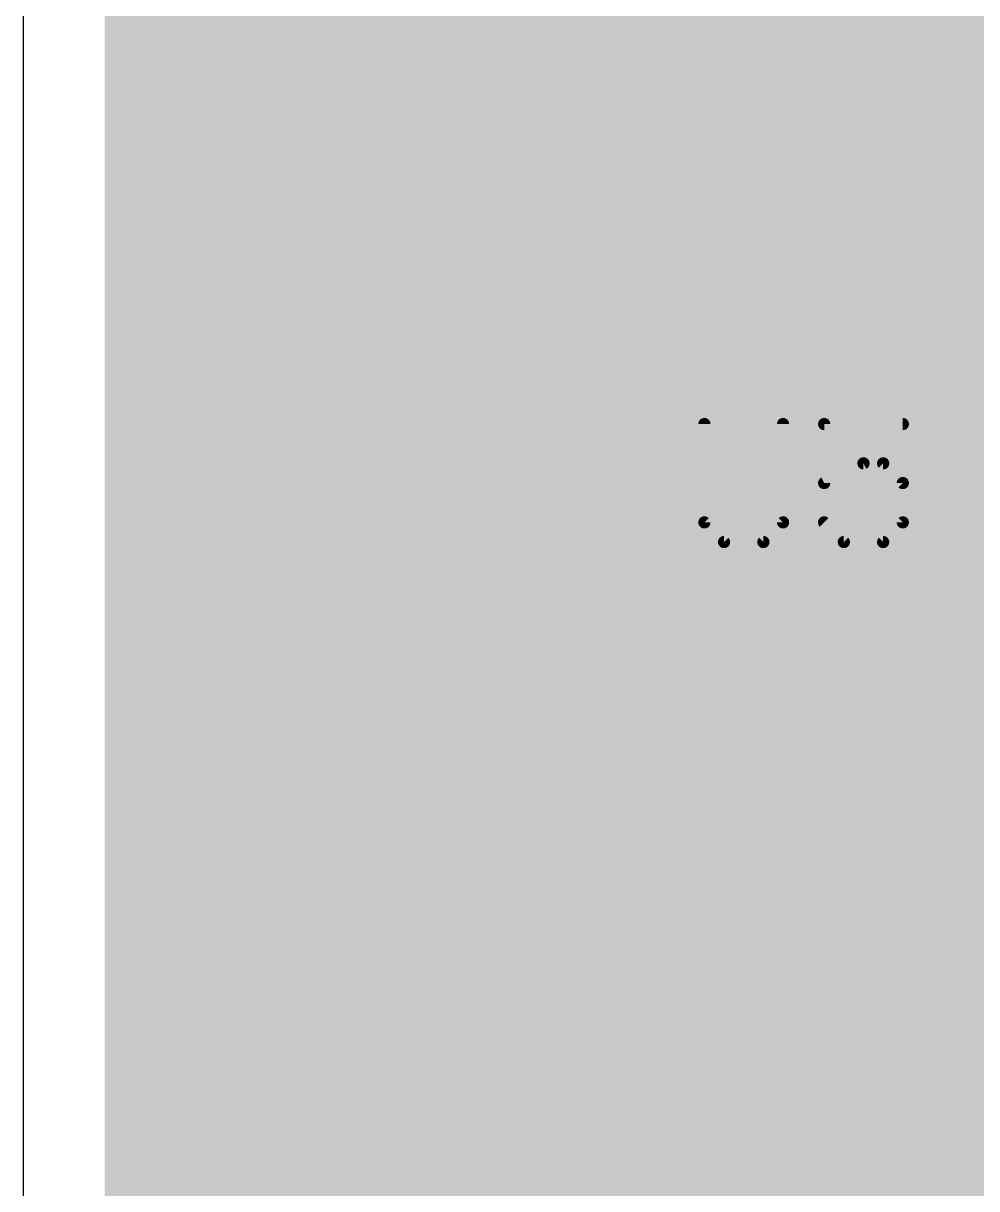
# Model space of a CAD drawing. Extents: x 0 to 1.9, y 0 to 1.15.
# Drawn here: x 0 to 0.2346, y 0.458 to 0.7448 of the extents above; entities that cross this region are included whole.
import ezdxf

# ---------------------------------------------------------------- set-up
doc = ezdxf.new("R2010")
doc.units = 0
for name, color, linetype in [('1', 22, 'CONTINUOUS'), ('16', 175, 'CONTINUOUS'), ('20', 7, 'CONTINUOUS'), ('21', 253, 'CONTINUOUS'), ('22', 253, 'CONTINUOUS'), ('25', 253, 'CONTINUOUS'), ('32', 253, 'CONTINUOUS')]:
    doc.layers.add(name, color=color, linetype=linetype)

# ---------------------------------------------------------------- blocks, each defined once
blk = doc.blocks.new('RECT')
blk.add_solid([(-0.5, -0.5), (0.5, -0.5), (-0.5, 0.5), (0.5, 0.5)])

msp = doc.modelspace()

# ---------------------------------------------------------------- linework, layer by layer
at = {"layer": '1', "const_width": 0.016}
for points in [[(0.028, 0.028), (0.028, 1.122)], [(0.028, 0.752), (0.481472, 0.752)], [(0.028, 0.736), (0.481472, 0.736)], [(0.028, 0.72), (0.497184, 0.72)], [(0.028, 0.704), (0.491189, 0.704)], [(0.028, 0.688), (0.493374, 0.688)], [(0.028, 0.672), (0.505184, 0.672)], [(0.028, 0.656), (0.628, 0.656)], [(0.028, 0.64), (0.628, 0.64)], [(0.028, 0.624), (0.628, 0.624)], [(0.028, 0.608), (0.622684, 0.608)], [(0.028, 0.592), (0.616189, 0.592)], [(0.028, 0.576), (0.618167, 0.576)], [(0.028, 0.56), (0.628, 0.56)], [(0.028, 0.544), (0.628, 0.544)], [(0.028, 0.528), (0.628, 0.528)], [(0.028, 0.512), (0.628, 0.512)], [(0.028, 0.496), (0.628, 0.496)], [(0.028, 0.48), (0.509074, 0.48)], [(0.028, 0.464), (0.494202, 0.464)]]:
    msp.add_lwpolyline(points, dxfattribs=at)
at = {"layer": '1', "const_width": 0.008}
for points in [[(0.028, 0.756, 1), (0.028, 0.748)], [(0.028, 0.74, 1), (0.028, 0.732)], [(0.028, 0.724, 1), (0.028, 0.716)], [(0.028, 0.708, 1), (0.028, 0.7)], [(0.028, 0.692, 1), (0.028, 0.684)], [(0.028, 0.676, 1), (0.028, 0.668)], [(0.028, 0.66, 1), (0.028, 0.652)], [(0.028, 0.644, 1), (0.028, 0.636)], [(0.028, 0.628, 1), (0.028, 0.62)], [(0.028, 0.612, 1), (0.028, 0.604)], [(0.028, 0.596, 1), (0.028, 0.588)], [(0.028, 0.58, 1), (0.028, 0.572)], [(0.028, 0.564, 1), (0.028, 0.556)], [(0.028, 0.548, 1), (0.028, 0.54)], [(0.028, 0.532, 1), (0.028, 0.524)], [(0.028, 0.516, 1), (0.028, 0.508)], [(0.028, 0.5, 1), (0.028, 0.492)], [(0.028, 0.484, 1), (0.028, 0.476)], [(0.028, 0.468, 1), (0.028, 0.46)]]:
    msp.add_lwpolyline(points, format="xyb", dxfattribs=at)
at = {"layer": '16', "const_width": 0.016}
for points in [[(0.028, 0.028), (0.028, 1.122)], [(0.028, 0.752), (0.405252, 0.752)], [(0.028, 0.736), (0.416184, 0.736)], [(0.028, 0.72), (0.497184, 0.72)], [(0.103387, 0.7095), (0.083013, 0.689126)], [(0.334211, 0.7095), (0.103387, 0.7095)], [(0.028, 0.704), (0.097887, 0.704)], [(0.083013, 0.689126), (0.070126, 0.676239)], [(0.028, 0.688), (0.081887, 0.688)], [(0.1125, 0.6875), (0.092126, 0.667126)], [(0.325098, 0.6875), (0.1125, 0.6875)], [(0.070126, 0.676239), (0.070126, 0.654551)], [(0.028, 0.672), (0.070126, 0.672)], [(0.092126, 0.667126), (0.092126, 0.625)], [(0.114126, 0.658013), (0.121613, 0.6655)], [(0.121613, 0.6655), (0.315986, 0.6655)], [(0.114126, 0.654551), (0.114126, 0.658013)], [(0.210375, 0.657324), (0.206271, 0.654955)], [(0.214953, 0.658551), (0.210375, 0.657324)], [(0.249999, 0.658551), (0.214953, 0.658551)], [(0.028, 0.656), (0.070126, 0.656)], [(0.05365, 0.654551), (0.045449, 0.64635)], [(0.070126, 0.654551), (0.05365, 0.654551)], [(0.114126, 0.656), (0.208081, 0.656)], [(0.130602, 0.654551), (0.114126, 0.654551)], [(0.138803, 0.64635), (0.130602, 0.654551)], [(0.206271, 0.654955), (0.202919, 0.651603)], [(0.202919, 0.651603), (0.200549, 0.647499)], [(0.045449, 0.64635), (0.045449, 0.60365)], [(0.138803, 0.60365), (0.138803, 0.64635)], [(0.200549, 0.647499), (0.199323, 0.642921)], [(0.199323, 0.642921), (0.199323, 0.625)], [(0.028, 0.64), (0.045449, 0.64)], [(0.138803, 0.64), (0.199323, 0.64)], [(0.028, 0.624), (0.045449, 0.624)], [(0.138803, 0.624), (0.199323, 0.624)], [(0.199323, 0.625), (0.249999, 0.625)], [(0.249999, 0.624999), (0.199323, 0.624999)], [(0.199323, 0.624999), (0.199323, 0.607079)], [(0.028, 0.608), (0.045449, 0.608)], [(0.138803, 0.608), (0.199323, 0.608)], [(0.199323, 0.607079), (0.200549, 0.602501)], [(0.045449, 0.60365), (0.05365, 0.595449)], [(0.130602, 0.595449), (0.138803, 0.60365)], [(0.200549, 0.602501), (0.202919, 0.598397)], [(0.202919, 0.598397), (0.206271, 0.595045)], [(0.05365, 0.595449), (0.130602, 0.595449)], [(0.206271, 0.595045), (0.210375, 0.592675)], [(0.028, 0.592), (0.212896, 0.592)], [(0.210375, 0.592675), (0.214953, 0.591449)], [(0.214953, 0.591449), (0.249999, 0.591449)], [(0.052895, 0.586458), (0.04879, 0.584089)], [(0.057473, 0.587685), (0.052895, 0.586458)], [(0.092519, 0.587685), (0.057473, 0.587685)], [(0.092519, 0.554135), (0.092519, 0.587685)], [(0.127567, 0.587685), (0.09252, 0.587685)], [(0.09252, 0.587685), (0.09252, 0.554135)], [(0.132145, 0.586458), (0.127567, 0.587685)], [(0.136249, 0.584089), (0.132145, 0.586458)], [(0.04879, 0.584089), (0.045439, 0.580737)], [(0.1396, 0.580737), (0.136249, 0.584089)], [(0.211524, 0.583685), (0.203323, 0.575484)], [(0.288476, 0.583685), (0.211524, 0.583685)], [(0.045439, 0.580737), (0.043069, 0.576633)], [(0.14197, 0.576633), (0.1396, 0.580737)], [(0.028, 0.576), (0.0429, 0.576)], [(0.043069, 0.576633), (0.041843, 0.572055)], [(0.092519, 0.576), (0.09252, 0.576)], [(0.143197, 0.572055), (0.14197, 0.576633)], [(0.14214, 0.576), (0.203839, 0.576)], [(0.203323, 0.575484), (0.203323, 0.532784)], [(0.041843, 0.572055), (0.041843, 0.554134)], [(0.143197, 0.554134), (0.143197, 0.572055)], [(0.028, 0.56), (0.041843, 0.56)], [(0.092519, 0.56), (0.09252, 0.56)], [(0.143197, 0.56), (0.203323, 0.56)], [(0.041843, 0.554134), (0.092518, 0.554134)], [(0.092518, 0.554133), (0.041843, 0.554133)], [(0.041843, 0.554133), (0.041843, 0.536213)], [(0.092518, 0.554134), (0.092518, 0.554133)], [(0.09252, 0.554135), (0.092519, 0.554135)], [(0.092519, 0.520583), (0.092519, 0.554133)], [(0.092519, 0.554133), (0.09252, 0.554133)], [(0.09252, 0.554133), (0.09252, 0.520583)], [(0.092521, 0.554133), (0.092521, 0.554134)], [(0.092521, 0.554134), (0.143197, 0.554134)], [(0.143197, 0.554133), (0.092521, 0.554133)], [(0.143197, 0.536213), (0.143197, 0.554133)], [(0.028, 0.544), (0.041843, 0.544)], [(0.092519, 0.544), (0.09252, 0.544)], [(0.143197, 0.544), (0.203323, 0.544)], [(0.041843, 0.536213), (0.043069, 0.531635)], [(0.14197, 0.531635), (0.143197, 0.536213)], [(0.043069, 0.531635), (0.045439, 0.52753)], [(0.1396, 0.52753), (0.14197, 0.531635)], [(0.203323, 0.532784), (0.211524, 0.524583)], [(0.028, 0.528), (0.045168, 0.528)], [(0.045439, 0.52753), (0.04879, 0.524179)], [(0.092519, 0.528), (0.09252, 0.528)], [(0.136249, 0.524179), (0.1396, 0.52753)], [(0.139871, 0.528), (0.208106, 0.528)], [(0.04879, 0.524179), (0.052895, 0.521809)], [(0.132145, 0.521809), (0.136249, 0.524179)], [(0.211524, 0.524583), (0.244305, 0.524583)], [(0.052895, 0.521809), (0.057473, 0.520583)], [(0.057473, 0.520583), (0.092519, 0.520583)], [(0.09252, 0.520583), (0.127567, 0.520583)], [(0.127567, 0.520583), (0.132145, 0.521809)], [(0.028, 0.512), (0.256887, 0.512)], [(0.028, 0.496), (0.323008, 0.496)], [(0.028, 0.48), (0.509074, 0.48)], [(0.028, 0.464), (0.382887, 0.464)]]:
    msp.add_lwpolyline(points, dxfattribs=at)
at = {"layer": '16', "const_width": 0.008}
for points in [[(0.028, 0.756, 1), (0.028, 0.748)], [(0.028, 0.74, 1), (0.028, 0.732)], [(0.028, 0.724, 1), (0.028, 0.716)], [(0.103387, 0.7135, 1), (0.103387, 0.7055)], [(0.106216, 0.706671, 1), (0.100559, 0.712328)], [(0.028, 0.708, 1), (0.028, 0.7)], [(0.097887, 0.7, 1), (0.097887, 0.708)], [(0.085842, 0.686297, 1), (0.080185, 0.691954)], [(0.028, 0.692, 1), (0.028, 0.684)], [(0.080185, 0.691954, 1), (0.085842, 0.686297)], [(0.081887, 0.684, 1), (0.081887, 0.692)], [(0.1125, 0.6915, 1), (0.1125, 0.6835)], [(0.115328, 0.684672, 1), (0.109672, 0.690328)], [(0.074126, 0.676239, 1), (0.066126, 0.676239)], [(0.067298, 0.679067, 1), (0.072954, 0.67341)], [(0.028, 0.676, 1), (0.028, 0.668)], [(0.070126, 0.668, 1), (0.070126, 0.676)], [(0.096126, 0.667126, 1), (0.088126, 0.667126)], [(0.089298, 0.669954, 1), (0.094954, 0.664298)], [(0.121613, 0.6695, 1), (0.121613, 0.6615)], [(0.124441, 0.662672, 1), (0.118784, 0.668328)], [(0.118126, 0.658013, 1), (0.110126, 0.658013)], [(0.212375, 0.65386, 1), (0.208375, 0.660789)], [(0.214953, 0.662551, 1), (0.214953, 0.654551)], [(0.215988, 0.654687, 1), (0.213918, 0.662415)], [(0.028, 0.66, 1), (0.028, 0.652)], [(0.05365, 0.658551, 1), (0.05365, 0.650551)], [(0.056478, 0.651723, 1), (0.050821, 0.657379)], [(0.070126, 0.652, 1), (0.070126, 0.66)], [(0.070126, 0.650551, 1), (0.070126, 0.658551)], [(0.111297, 0.660842, 1), (0.116954, 0.655185)], [(0.114126, 0.66, 1), (0.114126, 0.652)], [(0.114126, 0.658551, 1), (0.114126, 0.650551)], [(0.133431, 0.657379, 1), (0.127774, 0.651723)], [(0.130602, 0.650551, 1), (0.130602, 0.658551)], [(0.204271, 0.658419, 1), (0.208271, 0.651491)], [(0.209099, 0.652126, 1), (0.203442, 0.657783)], [(0.20934, 0.661188, 1), (0.21141, 0.653461)], [(0.208081, 0.652, 1), (0.208081, 0.66)], [(0.206383, 0.649603, 1), (0.199455, 0.653603)], [(0.066126, 0.654551, 1), (0.074126, 0.654551)], [(0.110126, 0.654551, 1), (0.118126, 0.654551)], [(0.200091, 0.654432, 1), (0.205748, 0.648775)], [(0.049449, 0.64635, 1), (0.041449, 0.64635)], [(0.142803, 0.64635, 1), (0.134803, 0.64635)], [(0.204413, 0.646464, 1), (0.196686, 0.648534)], [(0.04262, 0.649179, 1), (0.048277, 0.643522)], [(0.135975, 0.643522, 1), (0.141631, 0.649179)], [(0.203323, 0.642921, 1), (0.195323, 0.642921)], [(0.197085, 0.649499, 1), (0.204014, 0.645499)], [(0.028, 0.644, 1), (0.028, 0.636)], [(0.045449, 0.636, 1), (0.045449, 0.644)], [(0.138803, 0.644, 1), (0.138803, 0.636)], [(0.195459, 0.643956, 1), (0.203187, 0.641886)], [(0.199323, 0.636, 1), (0.199323, 0.644)], [(0.028, 0.628, 1), (0.028, 0.62)], [(0.045449, 0.62, 1), (0.045449, 0.628)], [(0.138803, 0.628, 1), (0.138803, 0.62)], [(0.199323, 0.629, 1), (0.199323, 0.621)], [(0.199323, 0.628999, 1), (0.199323, 0.620999)], [(0.203323, 0.624999, 1), (0.195323, 0.624999)], [(0.199323, 0.62, 1), (0.199323, 0.628)], [(0.088126, 0.625, 1), (0.096126, 0.625)], [(0.195323, 0.625, 1), (0.203323, 0.625)], [(0.028, 0.612, 1), (0.028, 0.604)], [(0.045449, 0.604, 1), (0.045449, 0.612)], [(0.138803, 0.612, 1), (0.138803, 0.604)], [(0.203187, 0.608114, 1), (0.195459, 0.606044)], [(0.199323, 0.604, 1), (0.199323, 0.612)], [(0.048277, 0.606478, 1), (0.04262, 0.600821)], [(0.141631, 0.600821, 1), (0.135975, 0.606478)], [(0.195323, 0.607079, 1), (0.203323, 0.607079)], [(0.204014, 0.604501, 1), (0.197085, 0.600501)], [(0.041449, 0.60365, 1), (0.049449, 0.60365)], [(0.134803, 0.60365, 1), (0.142803, 0.60365)], [(0.196686, 0.601466, 1), (0.204413, 0.603536)], [(0.205748, 0.601225, 1), (0.200091, 0.595568)], [(0.05365, 0.599449, 1), (0.05365, 0.591449)], [(0.050821, 0.59262, 1), (0.056478, 0.598277)], [(0.127774, 0.598277, 1), (0.133431, 0.59262)], [(0.130602, 0.591449, 1), (0.130602, 0.599449)], [(0.199455, 0.596397, 1), (0.206383, 0.600397)], [(0.208271, 0.598509, 1), (0.204271, 0.591581)], [(0.028, 0.596, 1), (0.028, 0.588)], [(0.203442, 0.592217, 1), (0.209099, 0.597874)], [(0.21141, 0.596539, 1), (0.20934, 0.588812)], [(0.208375, 0.589211, 1), (0.212375, 0.59614)], [(0.214953, 0.595449, 1), (0.214953, 0.587449)], [(0.212896, 0.588, 1), (0.212896, 0.596)], [(0.213918, 0.587585, 1), (0.215988, 0.595313)], [(0.051859, 0.590322, 1), (0.05393, 0.582595)], [(0.054895, 0.582994, 1), (0.050895, 0.589922)], [(0.057473, 0.591685, 1), (0.057473, 0.583685)], [(0.058508, 0.583821, 1), (0.056437, 0.591549)], [(0.096519, 0.587685, 1), (0.088519, 0.587685)], [(0.09252, 0.591685, 1), (0.09252, 0.583685)], [(0.09652, 0.587685, 1), (0.08852, 0.587685)], [(0.092519, 0.583685, 1), (0.092519, 0.591685)], [(0.128602, 0.591549, 1), (0.126531, 0.583821)], [(0.127567, 0.583685, 1), (0.127567, 0.591685)], [(0.134145, 0.589922, 1), (0.130145, 0.582994)], [(0.131109, 0.582595, 1), (0.13318, 0.590322)], [(0.04679, 0.587553, 1), (0.05079, 0.580624)], [(0.051619, 0.58126, 1), (0.045962, 0.586917)], [(0.139077, 0.586917, 1), (0.133421, 0.58126)], [(0.134249, 0.580624, 1), (0.138249, 0.587553)], [(0.211524, 0.587685, 1), (0.211524, 0.579685)], [(0.214352, 0.580856, 1), (0.208695, 0.586513)], [(0.048903, 0.578737, 1), (0.041975, 0.582737)], [(0.143064, 0.582737, 1), (0.136136, 0.578737)], [(0.04261, 0.583566, 1), (0.048267, 0.577909)], [(0.136772, 0.577909, 1), (0.142429, 0.583566)], [(0.028, 0.58, 1), (0.028, 0.572)], [(0.039605, 0.578633, 1), (0.046533, 0.574633)], [(0.046933, 0.575598, 1), (0.039205, 0.577668)], [(0.0429, 0.572, 1), (0.0429, 0.58)], [(0.092519, 0.58, 1), (0.092519, 0.572)], [(0.09252, 0.572, 1), (0.09252, 0.58)], [(0.145834, 0.577668, 1), (0.138106, 0.575598)], [(0.14214, 0.58, 1), (0.14214, 0.572)], [(0.138506, 0.574633, 1), (0.145434, 0.578633)], [(0.207323, 0.575484, 1), (0.199323, 0.575484)], [(0.200494, 0.578312, 1), (0.206151, 0.572656)], [(0.203839, 0.572, 1), (0.203839, 0.58)], [(0.045843, 0.572055, 1), (0.037843, 0.572055)], [(0.147197, 0.572055, 1), (0.139197, 0.572055)], [(0.037979, 0.57309, 1), (0.045706, 0.57102)], [(0.139333, 0.57102, 1), (0.14706, 0.57309)], [(0.028, 0.564, 1), (0.028, 0.556)], [(0.041843, 0.556, 1), (0.041843, 0.564)], [(0.092519, 0.564, 1), (0.092519, 0.556)], [(0.09252, 0.556, 1), (0.09252, 0.564)], [(0.143197, 0.564, 1), (0.143197, 0.556)], [(0.203323, 0.556, 1), (0.203323, 0.564)], [(0.041843, 0.558134, 1), (0.041843, 0.550134)], [(0.041843, 0.558133, 1), (0.041843, 0.550133)], [(0.045843, 0.554133, 1), (0.037843, 0.554133)], [(0.096518, 0.554134, 1), (0.088518, 0.554134)], [(0.092519, 0.558135, 1), (0.092519, 0.550135)], [(0.096519, 0.554133, 1), (0.088519, 0.554133)], [(0.092519, 0.558133, 1), (0.092519, 0.550133)], [(0.09652, 0.554133, 1), (0.08852, 0.554133)], [(0.096521, 0.554134, 1), (0.088521, 0.554134)], [(0.092521, 0.558134, 1), (0.092521, 0.550134)], [(0.092521, 0.558133, 1), (0.092521, 0.550133)], [(0.092518, 0.550134, 1), (0.092518, 0.558134)], [(0.092518, 0.550133, 1), (0.092518, 0.558133)], [(0.09252, 0.550135, 1), (0.09252, 0.558135)], [(0.09252, 0.550133, 1), (0.09252, 0.558133)], [(0.147197, 0.554133, 1), (0.139197, 0.554133)], [(0.143197, 0.550134, 1), (0.143197, 0.558134)], [(0.143197, 0.550133, 1), (0.143197, 0.558133)], [(0.037843, 0.554134, 1), (0.045843, 0.554134)], [(0.088518, 0.554133, 1), (0.096518, 0.554133)], [(0.088519, 0.554135, 1), (0.096519, 0.554135)], [(0.08852, 0.554135, 1), (0.09652, 0.554135)], [(0.088521, 0.554133, 1), (0.096521, 0.554133)], [(0.139197, 0.554134, 1), (0.147197, 0.554134)], [(0.028, 0.548, 1), (0.028, 0.54)], [(0.041843, 0.54, 1), (0.041843, 0.548)], [(0.092519, 0.548, 1), (0.092519, 0.54)], [(0.09252, 0.54, 1), (0.09252, 0.548)], [(0.143197, 0.548, 1), (0.143197, 0.54)], [(0.203323, 0.54, 1), (0.203323, 0.548)], [(0.045706, 0.537248, 1), (0.037979, 0.535178)], [(0.14706, 0.535178, 1), (0.139333, 0.537248)], [(0.037843, 0.536213, 1), (0.045843, 0.536213)], [(0.046533, 0.533635, 1), (0.039605, 0.529635)], [(0.145434, 0.529635, 1), (0.138506, 0.533635)], [(0.139197, 0.536213, 1), (0.147197, 0.536213)], [(0.206151, 0.535612, 1), (0.200494, 0.529955)], [(0.039205, 0.5306, 1), (0.046933, 0.53267)], [(0.138106, 0.53267, 1), (0.145834, 0.5306)], [(0.199323, 0.532784, 1), (0.207323, 0.532784)], [(0.028, 0.532, 1), (0.028, 0.524)], [(0.048267, 0.530359, 1), (0.04261, 0.524702)], [(0.041975, 0.52553, 1), (0.048903, 0.52953)], [(0.045168, 0.524, 1), (0.045168, 0.532)], [(0.092519, 0.532, 1), (0.092519, 0.524)], [(0.09252, 0.524, 1), (0.09252, 0.532)], [(0.136136, 0.52953, 1), (0.143064, 0.52553)], [(0.139871, 0.532, 1), (0.139871, 0.524)], [(0.142429, 0.524702, 1), (0.136772, 0.530359)], [(0.208106, 0.524, 1), (0.208106, 0.532)], [(0.05079, 0.527643, 1), (0.04679, 0.520715)], [(0.045962, 0.521351, 1), (0.051619, 0.527007)], [(0.133421, 0.527007, 1), (0.139077, 0.521351)], [(0.138249, 0.520715, 1), (0.134249, 0.527643)], [(0.211524, 0.528583, 1), (0.211524, 0.520583)], [(0.208695, 0.521754, 1), (0.214352, 0.527411)], [(0.05393, 0.525673, 1), (0.051859, 0.517946)], [(0.050895, 0.518345, 1), (0.054895, 0.525273)], [(0.057473, 0.524583, 1), (0.057473, 0.516583)], [(0.056437, 0.516719, 1), (0.058508, 0.524446)], [(0.09252, 0.524583, 1), (0.09252, 0.516583)], [(0.092519, 0.516583, 1), (0.092519, 0.524583)], [(0.126531, 0.524446, 1), (0.128602, 0.516719)], [(0.127567, 0.516583, 1), (0.127567, 0.524583)], [(0.130145, 0.525273, 1), (0.134145, 0.518345)], [(0.13318, 0.517946, 1), (0.131109, 0.525673)], [(0.088519, 0.520583, 1), (0.096519, 0.520583)], [(0.08852, 0.520583, 1), (0.09652, 0.520583)], [(0.028, 0.516, 1), (0.028, 0.508)], [(0.028, 0.5, 1), (0.028, 0.492)], [(0.028, 0.484, 1), (0.028, 0.476)], [(0.028, 0.468, 1), (0.028, 0.46)]]:
    msp.add_lwpolyline(points, format="xyb", dxfattribs=at)
at = {"layer": '20'}
msp.add_line((0, 1.15), (0, 0), dxfattribs=at)
at = {"layer": '21', "const_width": 0.006}
for points in [[(0.089973, 0.740253), (0.079297, 0.729577)], [(0.111324, 0.740253), (0.089973, 0.740253)], [(0.122, 0.729577), (0.111324, 0.740253)], [(0.079297, 0.729577), (0.079297, 0.69755)], [(0.122, 0.69755), (0.122, 0.729577)], [(0.057945, 0.69755), (0.122, 0.69755)], [(0.089973, 0.675798), (0.079297, 0.665122)], [(0.111324, 0.675798), (0.089973, 0.675798)], [(0.122, 0.665122), (0.111324, 0.675798)], [(0.079297, 0.665122), (0.079297, 0.64377)], [(0.122, 0.64377), (0.122, 0.665122)], [(0.079297, 0.64377), (0.089973, 0.633095)], [(0.111324, 0.633095), (0.122, 0.64377)], [(0.089973, 0.633095), (0.111324, 0.633095)], [(0.057945, 0.600667), (0.068621, 0.611343)], [(0.068621, 0.611343), (0.089973, 0.611343)], [(0.089973, 0.611343), (0.100648, 0.600667)], [(0.100648, 0.589991), (0.122, 0.611343)], [(0.057945, 0.56864), (0.057945, 0.600667)], [(0.100648, 0.600667), (0.100648, 0.56864)], [(0.122, 0.56864), (0.057945, 0.56864)], [(0.079297, 0.482433), (0.132676, 0.482433)], [(0.122, 0.450406), (0.122, 0.482433)], [(0.132676, 0.482433), (0.143352, 0.471757)], [(0.143352, 0.471757), (0.143352, 0.461081)]]:
    msp.add_lwpolyline(points, dxfattribs=at)
at = {"layer": '21', "const_width": 0.003}
for points in [[(0.089973, 0.741753, 1), (0.089973, 0.738753)], [(0.091033, 0.739192, 1), (0.088912, 0.741313)], [(0.112385, 0.741313, 1), (0.110264, 0.739192)], [(0.111324, 0.738753, 1), (0.111324, 0.741753)], [(0.080797, 0.729577, 1), (0.077797, 0.729577)], [(0.078236, 0.730638, 1), (0.080358, 0.728516)], [(0.1235, 0.729577, 1), (0.1205, 0.729577)], [(0.120939, 0.728516, 1), (0.123061, 0.730638)], [(0.057945, 0.69905, 1), (0.057945, 0.69605)], [(0.122, 0.69605, 1), (0.122, 0.69905)], [(0.077797, 0.69755, 1), (0.080797, 0.69755)], [(0.1205, 0.69755, 1), (0.1235, 0.69755)], [(0.089973, 0.677298, 1), (0.089973, 0.674298)], [(0.091033, 0.674737, 1), (0.088912, 0.676859)], [(0.112385, 0.676859, 1), (0.110264, 0.674737)], [(0.111324, 0.674298, 1), (0.111324, 0.677298)], [(0.080797, 0.665122, 1), (0.077797, 0.665122)], [(0.1235, 0.665122, 1), (0.1205, 0.665122)], [(0.078236, 0.666183, 1), (0.080358, 0.664061)], [(0.120939, 0.664061, 1), (0.123061, 0.666183)], [(0.080358, 0.644831, 1), (0.078236, 0.64271)], [(0.077797, 0.64377, 1), (0.080797, 0.64377)], [(0.1205, 0.64377, 1), (0.1235, 0.64377)], [(0.123061, 0.64271, 1), (0.120939, 0.644831)], [(0.089973, 0.634595, 1), (0.089973, 0.631595)], [(0.088912, 0.632034, 1), (0.091033, 0.634155)], [(0.110264, 0.634155, 1), (0.112385, 0.632034)], [(0.111324, 0.631595, 1), (0.111324, 0.634595)], [(0.068621, 0.612843, 1), (0.068621, 0.609843)], [(0.069682, 0.610282, 1), (0.06756, 0.612404)], [(0.091033, 0.612404, 1), (0.088912, 0.610282)], [(0.089973, 0.609843, 1), (0.089973, 0.612843)], [(0.123061, 0.610282, 1), (0.120939, 0.612404)], [(0.059445, 0.600667, 1), (0.056445, 0.600667)], [(0.056885, 0.601728, 1), (0.059006, 0.599606)], [(0.102148, 0.600667, 1), (0.099148, 0.600667)], [(0.099588, 0.599606, 1), (0.101709, 0.601728)], [(0.099588, 0.591052, 1), (0.101709, 0.588931)], [(0.057945, 0.57014, 1), (0.057945, 0.56714)], [(0.122, 0.56714, 1), (0.122, 0.57014)], [(0.056445, 0.56864, 1), (0.059445, 0.56864)], [(0.099148, 0.56864, 1), (0.102148, 0.56864)], [(0.079297, 0.483933, 1), (0.079297, 0.480933)], [(0.1235, 0.482433, 1), (0.1205, 0.482433)], [(0.133736, 0.483494, 1), (0.131615, 0.481372)], [(0.132676, 0.480933, 1), (0.132676, 0.483933)], [(0.144852, 0.471757, 1), (0.141852, 0.471757)], [(0.142291, 0.470696, 1), (0.144412, 0.472818)], [(0.141852, 0.461081, 1), (0.144852, 0.461081)]]:
    msp.add_lwpolyline(points, format="xyb", dxfattribs=at)
at = {"layer": '22', "const_width": 0.005}
for points in [[(0.230315, 0.660433), (0.112205, 0.660433)], [(0.112205, 0.660433), (0.112205, 0.644685)], [(0.230315, 0.644685), (0.230315, 0.660433)], [(0.112205, 0.605315), (0.112205, 0.573819)], [(0.230315, 0.573819), (0.230315, 0.605315)], [(0.112205, 0.534449), (0.112205, 0.518701)], [(0.214567, 0.518701), (0.230315, 0.534449)], [(0.112205, 0.518701), (0.214567, 0.518701)]]:
    msp.add_lwpolyline(points, dxfattribs=at)
at = {"layer": '22', "const_width": 0.0025}
for points in [[(0.112205, 0.661683, 1), (0.112205, 0.659183)], [(0.113455, 0.660433, 1), (0.110955, 0.660433)], [(0.231565, 0.660433, 1), (0.229065, 0.660433)], [(0.230315, 0.659183, 1), (0.230315, 0.661683)], [(0.110955, 0.644685, 1), (0.113455, 0.644685)], [(0.229065, 0.644685, 1), (0.231565, 0.644685)], [(0.113455, 0.605315, 1), (0.110955, 0.605315)], [(0.231565, 0.605315, 1), (0.229065, 0.605315)], [(0.110955, 0.573819, 1), (0.113455, 0.573819)], [(0.229065, 0.573819, 1), (0.231565, 0.573819)], [(0.113455, 0.534449, 1), (0.110955, 0.534449)], [(0.231199, 0.533565, 1), (0.229431, 0.535333)], [(0.112205, 0.519951, 1), (0.112205, 0.517451)], [(0.110955, 0.518701, 1), (0.113455, 0.518701)], [(0.213683, 0.519585, 1), (0.215451, 0.517817)], [(0.214567, 0.517451, 1), (0.214567, 0.519951)]]:
    msp.add_lwpolyline(points, format="xyb", dxfattribs=at)
at = {"layer": '25', "const_width": 0.003}
for points in [[(0.16757, 0.646163), (0.16757, 0.621975)], [(0.186919, 0.621975), (0.186919, 0.646163)], [(0.216385, 0.646163), (0.197035, 0.646163)], [(0.197035, 0.646163), (0.197035, 0.63165)], [(0.197035, 0.63165), (0.20671, 0.636488)], [(0.20671, 0.636488), (0.211547, 0.636488)], [(0.211547, 0.636488), (0.216385, 0.63165)], [(0.216385, 0.63165), (0.216385, 0.621975)], [(0.16757, 0.621975), (0.172407, 0.617138)], [(0.182082, 0.617138), (0.186919, 0.621975)], [(0.201872, 0.617138), (0.197035, 0.621975)], [(0.216385, 0.621975), (0.211547, 0.617138)], [(0.172407, 0.617138), (0.182082, 0.617138)], [(0.211547, 0.617138), (0.201872, 0.617138)]]:
    msp.add_lwpolyline(points, dxfattribs=at)
at = {"layer": '25', "const_width": 0.0015}
for points in [[(0.16832, 0.646163, 1), (0.16682, 0.646163)], [(0.187669, 0.646163, 1), (0.186169, 0.646163)], [(0.197035, 0.646913, 1), (0.197035, 0.645413)], [(0.197785, 0.646163, 1), (0.196285, 0.646163)], [(0.216385, 0.645413, 1), (0.216385, 0.646913)], [(0.20671, 0.637238, 1), (0.20671, 0.635738)], [(0.207045, 0.635817, 1), (0.206374, 0.637158)], [(0.212077, 0.637018, 1), (0.211017, 0.635957)], [(0.211547, 0.635738, 1), (0.211547, 0.637238)], [(0.196699, 0.632321, 1), (0.19737, 0.630979)], [(0.196285, 0.63165, 1), (0.197785, 0.63165)], [(0.217135, 0.63165, 1), (0.215635, 0.63165)], [(0.215854, 0.63112, 1), (0.216915, 0.63218)], [(0.1681, 0.622505, 1), (0.167039, 0.621445)], [(0.16682, 0.621975, 1), (0.16832, 0.621975)], [(0.186169, 0.621975, 1), (0.187669, 0.621975)], [(0.18745, 0.621445, 1), (0.186389, 0.622505)], [(0.197565, 0.622505, 1), (0.196504, 0.621445)], [(0.215635, 0.621975, 1), (0.217135, 0.621975)], [(0.216915, 0.621445, 1), (0.215854, 0.622505)], [(0.172407, 0.617888, 1), (0.172407, 0.616388)], [(0.171877, 0.616607, 1), (0.172937, 0.617668)], [(0.181552, 0.617668, 1), (0.182612, 0.616607)], [(0.182082, 0.616388, 1), (0.182082, 0.617888)], [(0.201872, 0.617888, 1), (0.201872, 0.616388)], [(0.201342, 0.616607, 1), (0.202403, 0.617668)], [(0.211017, 0.617668, 1), (0.212077, 0.616607)], [(0.211547, 0.616388, 1), (0.211547, 0.617888)]]:
    msp.add_lwpolyline(points, format="xyb", dxfattribs=at)

# ---------------------------------------------------------------- block references
at = {"layer": '16', "xscale": 0.065354, "yscale": 0.031102, "rotation": 180}
for p in [(0.092126, 0.625), (0.25, 0.625), (0.09252, 0.554134), (0.25, 0.554134)]:
    msp.add_blockref('RECT', p, dxfattribs=at)
at = {"layer": '32', "xscale": 0.065354, "yscale": 0.031102, "rotation": 180}
for p in [(0.092126, 0.625), (0.25, 0.625), (0.09252, 0.554134), (0.25, 0.554134)]:
    msp.add_blockref('RECT', p, dxfattribs=at)

doc.saveas('drawing.dxf')
